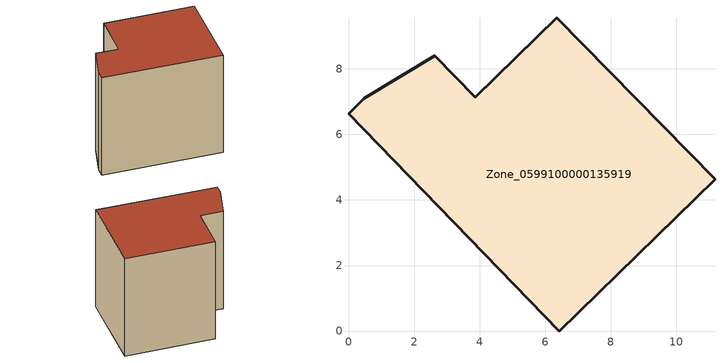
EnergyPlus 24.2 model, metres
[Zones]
Zone_0599100000135919
 floor ground (C_G): 0.48,7.1 2.62,8.41 3.87,7.13 6.35,9.55 11.18,4.63 6.43,0 0,6.63 z0
 wall outside (C_F): 6.43,0 11.18,4.63 6.35,9.55 3.87,7.13 2.62,8.41 0.48,7.1 0,6.63 6.43,0 z0:8.47
 roof outside (C_R): 2.62,8.41 0.48,7.1 0,6.63 6.43,0 11.18,4.63 6.35,9.55 3.87,7.13 z8.47
[BUILDING]
Pand.0599100000135919: North Axis=0; Terrain=City; Loads Convergence Tolerance Value=0.04; Temperature Convergence Tolerance Value=0.4; Solar Distribution=FullExterior; Maximum Number of Warmup Days=25; Minimum Number of Warmup Days=1
[Site:Location]
Rotterdam.The.Hague.AP_ZH_NLD Design_Conditions: Latitude=51.96; Longitude=4.45; Time Zone=1; Elevation=-4.5
[SITE:GROUNDTEMPERATURE:BUILDINGSURFACE]
18, 18, 18, 18, 18, 18, 18, 18, 18, 18, 18, 18
[MATERIAL] Thermal Absorptance=0.9; Solar Absorptance=0.7; Visible Absorptance=0.7
Name | Roughness | Thickness | Conductivity | Density | Specific Heat
G.TI.1975-1991 | MediumSmooth | 0.15 | 0.288461 | 540 | 1210
F.TI.1975-1991 | Rough | 0.3 | 0.230769 | 1920 | 840
R.TI.1975-1991 | MediumRough | 0.2 | 0.153846 | 1500 | 1000
[CONSTRUCTION]
C_G: G.TI.1975-1991
C_F: F.TI.1975-1991
C_R: R.TI.1975-1991
[ZONE]
Zone_0599100000135919: Type=1; Multiplier=1; Ceiling Height=Autocalculate; Volume=Autocalculate; Floor Area=autocalculate; Part of Total Floor Area=Yes
[ZONEINFILTRATION:DESIGNFLOWRATE]
Infil_Zone_0599100000135919: Zone or ZoneList or Space or SpaceList=Zone_0599100000135919; Schedule=AlwaysOn; Design Flow Rate Calculation Method=Flow/Area; Flow Rate per Floor Area=0.003; Constant Term Coefficient=1; Temperature Term Coefficient=0; Velocity Term Coefficient=0; Velocity Squared Term Coefficient=0
[HVACTEMPLATE:ZONE:IDEALLOADSAIRSYSTEM]
Zone_0599100000135919: Maximum Heating Supply Air Temperature=50; Minimum Cooling Supply Air Temperature=13; Maximum Heating Supply Air Humidity Ratio=0.0156; Minimum Cooling Supply Air Humidity Ratio=0.0077; Heating Limit=NoLimit; Cooling Limit=NoLimit; Dehumidification Control Type=ConstantSensibleHeatRatio; Cooling Sensible Heat Ratio=0.7; Dehumidification Setpoint=60; Humidification Control Type=None; Humidification Setpoint=30; Outdoor Air Method=None; Outdoor Air Flow Rate per Person=0.00944; Outdoor Air Flow Rate per Zone Floor Area=0; Outdoor Air Flow Rate per Zone=0; Demand Controlled Ventilation Type=None; Outdoor Air Economizer Type=NoEconomizer; Heat Recovery Type=None; Sensible Heat Recovery Effectiveness=0.7; Latent Heat Recovery Effectiveness=0.65
[ZONECONTROL:THERMOSTAT]
ThermostatControl_Zone_0599100000135919: Zone or ZoneList=Zone_0599100000135919; Control Type Schedule=DualSetpointControlType; Control 1=Thermostat_Zone_0599100000135919; Temperature Difference Between Cutout And Setpoint=0
[THERMOSTATSETPOINT:DUALSETPOINT]
Thermostat_Zone_0599100000135919: Heating Setpoint Temperature Schedule=HeatingSetpoint_Zone_0599100000135919; Cooling Setpoint Temperature Schedule=CoolingSetpoint_Zone_0599100000135919
[SCHEDULE:COMPACT]
HeatingSetpoint_Zone_0599100000135919: Through: 12/31, For: AllDays, Until: 24:00, 21
CoolingSetpoint_Zone_0599100000135919: Through: 12/31, For: AllDays, Until: 24:00, 24
DualSetpointControlType: Through: 12/31, For: AllDays, Until: 24:00, 4
AlwaysOn: Through: 12/31, For: AllDays, Until: 24:00, 1
